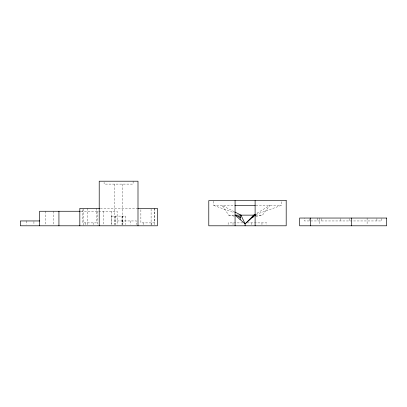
<?xml version="1.0" encoding="UTF-8"?>
<svg xmlns="http://www.w3.org/2000/svg" width="407" height="407" viewBox="0 0 407 407"><rect width="100%" height="100%" fill="white"/><g stroke="black" fill="none" stroke-linecap="round" stroke-linejoin="round"><path stroke-width="0.31" stroke-dasharray="2.04 1.53" d="M255.667 216.544L262.49 215.135L269.826 205.438L255.932 213.843M255.901 214.504L281.247 205.438L281.247 201.195M213.731 201.195L213.731 205.438L234.274 205.438M255.84 205.438L281.247 205.438M100.356 208.348L137.337 208.348M80.84 211.258L117.135 211.258L117.135 225.168M234.3 211.711L222.085 205.438L228.734 215.135L234.437 215.135M255.657 215.135L262.49 215.135M111.426 216.107L125.783 216.107M117.135 220.95L136.523 220.95L136.523 224.588M242.847 222.894L228.134 222.894L228.134 224.639M247.156 222.894L266.839 222.894L266.839 224.639M228.734 215.135L234.315 216.168M213.731 205.438L234.361 212.815M381.837 218.625L381.837 220.95L304.431 220.95L304.431 218.045M376.892 218.625L376.892 220.95M367.109 218.045L367.109 224.608M349.776 218.625L349.776 220.95M340.649 218.625L340.649 220.95M321.632 218.625L321.632 220.95M319.154 218.045L319.154 224.608M317.73 218.045L317.73 220.95M309.376 218.625L309.376 220.95M261.96 222.894L261.96 224.639M251.368 222.894L251.333 224.639M233.018 222.894L233.018 224.639M154.502 208.348L154.502 222.894L140.878 222.894L140.878 208.348M154.273 208.348L154.273 225.799M151.572 222.894L151.572 224.639M151.099 208.969L151.099 225.799M143.813 222.894L143.813 224.639M133.104 181.201L133.104 184.106L104.1 184.106L104.1 182.361M130.708 220.95L130.708 224.588M125.758 216.107L125.783 224.588M122.95 220.95L122.95 224.588M122.751 184.106L122.751 216.107M122.37 216.107L122.37 224.588M122.197 216.107L122.197 224.588M121.993 216.107L121.993 224.588M115.217 216.107L115.217 224.588M115.013 216.107L115.013 224.588M114.84 216.107L114.84 224.588M114.459 184.106L114.459 216.107M111.508 211.258L111.508 225.168M111.452 216.107L111.452 224.588M103.368 211.258L103.368 225.168M97.741 211.258L97.741 225.799M96.327 208.348L96.327 222.894L82.702 222.894L82.702 208.348M93.396 222.894L93.396 224.639M87.754 208.348L87.754 225.799M85.638 222.894L85.638 224.639M83.618 208.979L83.618 225.799M53.332 211.258L53.332 225.168M45.192 211.258L45.192 225.168M33.923 221.561L33.923 224.588M26.165 220.95L26.165 224.588"/><path stroke-width="0.61" d="M240.079 219.5L240.959 215.135L234.854 211.996M253.19 217.058L251.948 217.318L253.795 215.135L255.398 214.163M245.09 225.799L245.09 223.86L253.795 215.135M238.66 216.972L240.522 217.318L235.073 215.135L245.09 223.86L255.108 215.135L251.948 217.318M234.875 205.438L255.225 205.438M99.791 208.348L79.823 208.348L79.823 225.799M137.795 208.348L157.387 208.348L157.387 225.799L20.35 225.799L20.35 220.95L39.744 220.95M80.215 211.258L39.591 211.258L39.591 225.799M234.849 215.135L255.657 215.135M240.959 215.135L245.09 223.86M351.699 218.045L351.699 225.799M310.388 218.045L310.388 225.799M255.108 200.59L255.108 225.799M235.073 200.59L235.073 225.799M137.998 225.799L137.998 181.201L99.211 181.201L99.211 225.799M58.934 211.258L58.934 225.799M286.192 200.59L208.786 200.59L208.786 225.799L286.192 225.799L286.192 200.59M386.65 218.045L299.613 218.045L299.613 225.799L386.65 225.799L386.65 218.045"/></g></svg>
